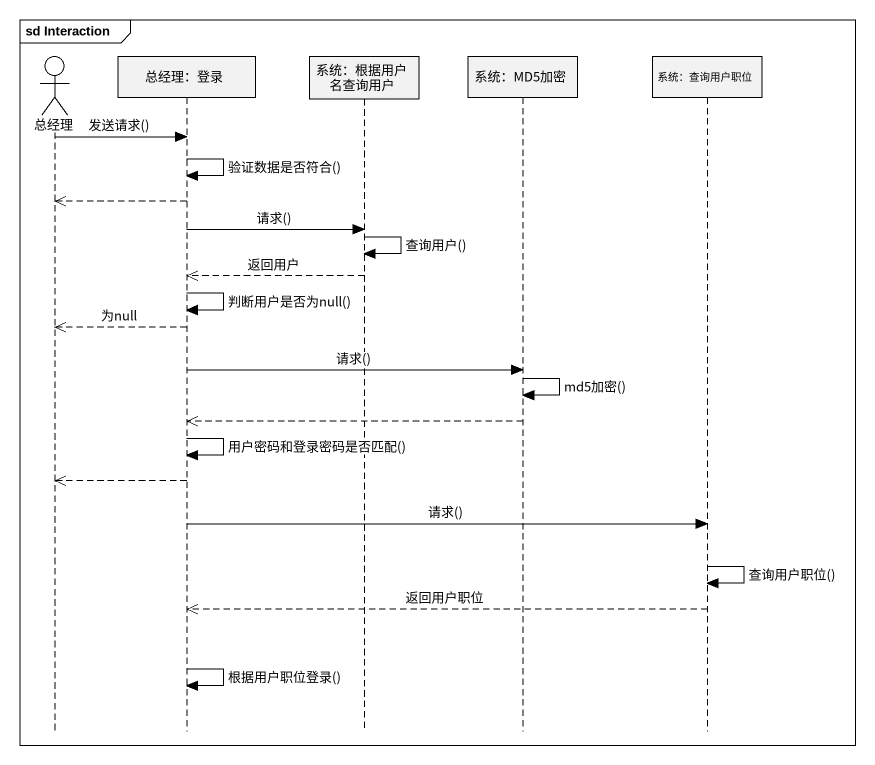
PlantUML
@startuml
mainframe sd Interaction
hide footbox
actor 总经理
participant "总经理：登录" as 总经理_登录
participant "系统：根据用户名查询用户" as 系统_根据用户名查询用户
participant "系统：MD5加密" as 系统_MD5加密
participant "系统：查询用户职位" as 系统_查询用户职位

总经理 -> 总经理_登录 : 发送请求()
总经理_登录 -> 总经理_登录 : 验证数据是否符合()
总经理_登录 -->> 总经理
总经理_登录 -> 系统_根据用户名查询用户 : 请求()
系统_根据用户名查询用户 -> 系统_根据用户名查询用户 : 查询用户()
系统_根据用户名查询用户 -->> 总经理_登录 : 返回用户
总经理_登录 -> 总经理_登录 : 判断用户是否为null()
总经理_登录 -->> 总经理 : 为null
总经理_登录 -> 系统_MD5加密 : 请求()
系统_MD5加密 -> 系统_MD5加密 : md5加密()
系统_MD5加密 -->> 总经理_登录
总经理_登录 -> 总经理_登录 : 用户密码和登录密码是否匹配()
总经理_登录 -->> 总经理
总经理_登录 -> 系统_查询用户职位 : 请求()
系统_查询用户职位 -> 系统_查询用户职位 : 查询用户职位()
系统_查询用户职位 -->> 总经理_登录 : 返回用户职位
总经理_登录 -> 总经理_登录 : 根据用户职位登录()
@enduml
